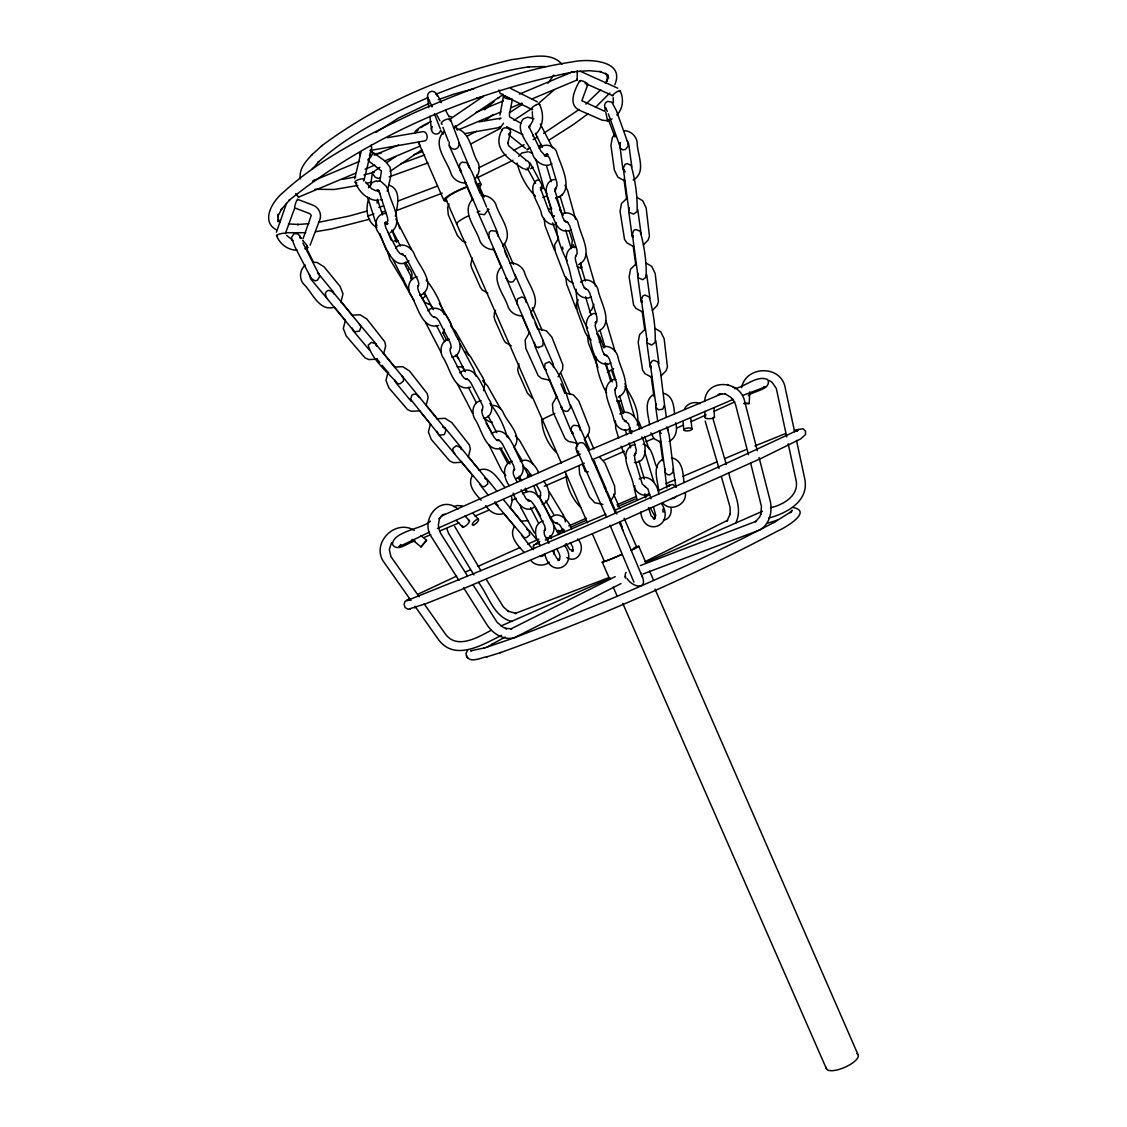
<?xml version="1.0" encoding="UTF-8"?>
<svg xmlns="http://www.w3.org/2000/svg" width="1127" height="1127" viewBox="0 0 1127 1127"><rect width="100%" height="100%" fill="white"/><g stroke="black" fill="none" stroke-linecap="round" stroke-linejoin="round"><path stroke-width="1.5" d="M595.436 286.019L586.209 254.308M619.582 143.185L622.752 168.177L625.217 171.952M664.705 470.001L666.902 487.991M667.86 430.275L667.902 428.514M685.315 492.71C687.216 504.586 670.903 512.306 662.915 503.304M378.63 200.521C367.656 200.803 358.527 191.52 355.146 181.771A4.691 1.507 -15.9 0 1 358.02 179.799L360.415 179.094A4.945 1.578 -15.9 0 1 364.091 179.179L364.373 179.926A4.691 1.507 -15.9 0 1 363.415 180.926M444.277 329.239L443.094 332.874M630.331 428.274L627.88 429.824C621.273 431.556 615.736 425.865 613.976 419.977C612.623 408.721 597.719 387.885 612.933 379.672L615.807 379.503M606.256 389.069L606.298 388.054M555.062 191.505L556.329 187.702M743.792 403.649L749.216 403.551L749.751 391.9M556.146 222.484C556.217 235.599 560.88 249.419 567.12 260.816M297.979 196.563L298.711 197.07L295.57 193.576M497.895 236.022L497.514 232.528L487.413 208.678M576.094 289.23C576.334 302.571 580.574 316.969 587.745 328.225M613.384 102.74L613.173 97.598M526.098 302.557L525.745 299.148L514.884 274.284M595.746 356.667C596.549 368.994 600.48 382.194 606.58 392.943M566.12 474.425C566.233 485.836 572.431 499.712 580.828 507.446M541.862 419.906C542.059 431.486 547.905 444.559 556.358 452.476M553.568 367.346L553.23 364.021L542.65 339.805M615.398 420.85L615.765 428.415L618.695 438.22M580.32 430.472L579.996 427.218L570.671 405.185M579.053 466.155L579.644 474.157L589.365 496.866L594.662 502.712L602.875 504.389M494.612 312.517L494.063 316.786L494.908 320.026L503.656 339.706L505.516 342.509L511.264 345.848M634.783 485.723L634.487 489.512L637.22 500.191M606.396 491.978L606.101 488.808L596.042 465.817M354.709 178.77L361.077 151.849M444.827 428.133L445.912 430.415L444.404 434.487L440.093 435.163L438.248 433.825L410.51 399.141L412.017 395.042L414.074 394.126L416.342 394.38L419.638 397.394M309.46 274.425L310.573 278.848L327.013 298.43M499.965 115.109L503.487 96.204M553.836 553.963L554.104 551.216M640.629 234.148L640.714 233.303M605.734 112.108L607.594 120.828L601.832 120.068L579.278 110.164C567.29 104.262 575.263 89.033 579.588 80.876M665.24 468.593L665 470.706L659.45 430.514L660.084 432.275M656.28 403.691L656.041 405.79L650.476 365.43L651.11 367.289M623.104 168.613L624.992 164.429L627.063 163.556L631.021 165.289C635.318 180.081 637.53 196.013 637.121 211.425L633.726 214.088L629.5 212.425M629.134 208.044L628.866 210.298L623.301 168.529L624.133 170.67M632.191 234.43L633.811 230.373L635.853 229.514L640.108 231.204C644.348 245.911 646.602 261.732 646.165 277.045L642.77 279.707L638.53 277.918M638.192 273.692L637.924 275.932L632.388 234.444L633.219 236.543M641.235 299.951L642.855 295.922L644.898 295.049L649.152 296.866C653.322 311.475 655.675 327.182 655.167 342.383L651.786 345.031L647.532 343.143M646.165 277.045L646.532 274.002M641.39 298.655L641.517 297.711M368.98 197.732C365.331 208.171 366.317 221.639 376.798 227.555M370.515 186.11L372.389 172.6L379.94 167.275M276.397 232.261L286.483 203.452M377.066 203.156L377.531 199.69M395.338 216.243C397.267 206.635 402.128 189.378 388.928 185.11M647.222 339.044L647.053 340.593L641.446 300.064L642.263 302.135M650.392 363.796L651.857 361.189L653.899 360.316L657.858 361.978L660.535 372.206L664.521 404.621L662.789 409.228L658.562 409.805L656.506 408.101M704.657 401.451C705.967 377.968 740.016 380.01 744.581 401.057L757.33 450.73M512.221 100.261L509.362 114.32L509.672 116.969L521.097 123.322M384.476 161.048L420.075 146.101L418.596 141.932M571.544 247.898L572.291 240.361L569.135 230.655M529.451 125.435L529.338 128.027L529.042 126.83L540.805 150.962L545.398 155.92L547.187 153.807L545.862 154.638L546.144 155.949M593.929 304.375L591.745 309.728L589.491 311.785M449.448 141.946L449.152 143.256A5.311 5.114 67.8 0 0 451.18 148.074L453.575 149.144A5.043 4.86 67.8 0 0 458.125 147.228L459.055 144.763A5.311 5.114 67.8 0 0 458.647 142.101M387.237 191.238L391.111 174.939L390.097 167.219L385.18 161.119L372.065 151.807M379.785 181.348L381.49 170.966L368.191 160.654M510.517 132.282L507.826 143.242L507.911 142.481L508.573 145.679L526.379 160.358M563.613 75.467L563.894 74.326M533.48 545.905L533.409 549.582M369.417 155.723L369.994 153.357M364.387 178.601L370.36 154.385M502.191 129.718C492.006 147.848 507.53 158.611 521.576 167.641L523.294 168.726M539.439 105.036L539.41 104.177M637.276 425.147C639.953 411.834 632.444 397.437 625.189 386.688M791.281 512.278L792.154 510.122L789.985 512.743L790.802 511.897L773.953 522.491L774.869 521.956C690.724 566.148 603.128 603.635 514.461 637.727M503.544 123.209L500.599 127.309L464.535 133.648M578.221 454.308C574.39 449.941 576.503 440.122 583.575 443.235C589.308 449.194 591.126 458.041 595.014 465.226L615.441 513.024M741.608 387.73C745.37 366.543 778.447 364.486 784.66 385.349L794.634 431.782M629.148 207.734L628.655 210.876L631.838 233.979L633.163 236.867M638.206 273.382L637.713 276.495L640.883 299.514L642.207 302.388M647.222 338.748L646.729 341.861L649.899 364.768L651.209 367.641M656.21 403.846L655.717 406.946L657.745 421.611M483.539 390.66L484.751 384.11L483.934 380.208M285.779 232.43L294.499 208.594M303.05 238.699L311.277 215.37L309.826 213.665L294.894 207.974A4.564 0.718 -71.2 0 1 295.809 202.818A4.564 0.718 -71.2 0 1 297.894 199.775M487.287 210.819L484.455 214.694L479.722 214.074M506.333 278.468L508.305 281.229L510.559 282.159L513.109 281.736L515.884 277.932L502.191 243.39L495.922 231.218L491.217 230.612L489.287 232.148L488.709 237.093M449.011 204.015L447.616 207.565L448.292 214.806L457.407 235.571L462.281 240.995L465.86 242.418M540.34 496.387L540.608 492.358L536.353 484.723M587.843 84.511L581.856 100.712L604.706 111.305M518.927 363.824L517.673 369.853L518.519 373.122L527.394 393.084L532.24 398.254M494.359 313.123L495.542 310.319M472.255 258.013L470.79 264.451L471.607 267.634L480.243 287.047L482.074 289.822L487.808 293.161M340.917 301.937L342.988 293.879L340.072 286.371L324.125 266.916L317.307 262.563L313.081 262.112M345.383 320.42L343.312 328.464L346.228 335.959L365.021 357.865L368.881 359.583L377.193 359.161M620.484 142.523L619.808 145.89L608.341 113.841M383.603 353.934L385.673 345.904L384.744 341.777L366.909 319.082L360.133 314.771L351.807 315.18M388.026 372.333L385.955 380.348L388.843 387.801L407.537 409.594L411.397 411.299L419.667 410.862M426.048 405.65L428.119 397.648L427.203 393.548L409.467 370.966L402.719 366.684L394.422 367.106M430.429 423.963L428.373 431.951L431.232 439.375L449.828 461.042L453.66 462.732L461.901 462.281M468.268 457.083L470.339 449.11L469.438 445.024L451.8 422.583L445.08 418.314L436.811 418.751M472.607 475.326C466.648 484.525 475.143 493.823 481.215 500.163M510.263 508.235L512.334 500.303L511.433 496.232M514.56 526.394C508.249 536.227 518.11 545.693 524.21 552.484M735.551 523.308C744.045 506.953 731.578 488.907 728.803 472.903M391.52 542.679L389.336 549.567L390.914 556.639L419.174 596.789M532.691 135.902L533.099 135.029M482.553 409.256L481.792 411.947L482.722 415.412L493.851 436.924L496.077 439.6L498.599 440.333L497.007 440.361L499.022 439.784L497.514 440.051L500.12 441.051L502.388 443.869L513.546 465.479L514.292 468.494L513.461 470.903L514.419 469.593M418.117 286.371L418.864 283.68L417.906 280.229L404.917 255.632M553.794 75.044L547.947 83.201M450.772 347.75L449.997 350.398L450.927 353.878L462.197 375.7L464.479 378.433L467.057 379.25M533.902 545.158L539.777 541.425M410.679 278.327L411.341 277.003L411.369 279.552M531.789 99.007L577.151 79.947L577.292 70.621M450.349 348.75L451.124 346.158L450.237 342.862L438.755 320.617L436.543 317.927L433.951 317.011M368.388 187.815L372.304 182.447L376.657 180.771M310.108 245.151L319.871 219.61C321.913 214.003 318.716 207.34 313.151 205.255L297.655 199.338M482.131 410.256L482.962 406.805L482.032 404.368L470.804 382.673L468.564 379.926L465.958 378.968L467.508 378.771M533.339 546.172L534.029 544.89M400.93 544.496L398.535 546.975L429.598 532.043M614.793 84.736C625.71 59.421 586.688 58.674 572.291 61.929C517.49 70.029 465.409 90.47 414.905 112.517C368.501 134.55 321.223 157.541 283.046 192.562C272.973 200.606 260.041 221.188 276.524 229.922M797.141 431.275L798.55 429.387L796.028 431.077L797.043 430.472C668.663 490.837 538.664 548.314 406.791 600.606L409.129 600.24M312.771 168.317L312.207 169.289L318.842 161.598L318.068 162.316C349.877 133.493 389.252 114.672 428.204 97.528M684.455 409.031C687.132 403.339 694.373 401.043 700.008 403.593M605.255 83.299L607.65 79.214L606.819 81.355L607.65 74.692L608.608 78.087L605.354 73.156M443.39 332.352L442.883 333.183L443.573 331.916L443.629 334.508L446.771 340.241M635.501 453.378L634.388 455.815L634.459 454.885L634.839 459.295L642.305 484.117L645.391 486.568M539.819 496.641L540.664 495.387L540.002 497.725L540.875 500.571L552.371 520.153L554.611 522.59L557.062 523.337M545.285 529.352L544.355 530.704L545.229 528.394L544.552 525.52L533.536 504.192L531.254 501.318L527.436 500.458M555.442 198.042C576.855 192.379 559.64 163.838 556.4 151.272C553.188 145.059 544.116 142.904 539.199 148.341M615.99 387.899L614.863 390.294L614.905 389.28L615.272 393.689L622.837 418.835L625.978 421.399L624.316 421.259M575.827 256.04L577.151 253.448L576.897 249.771L569.825 226.02L568.05 222.907L565.599 221.737L567.106 222.061M410.904 278.017C414.736 272.438 407.904 268.325 405.678 262.098M614.849 134.254L612.355 137.579L610.933 145.397L614.328 169.966L617.821 177.122L625.048 181.095M676.313 496.317L674.312 498.247L671.565 498.627M576.404 255.068L575.235 257.365L575.601 260.591L582.729 284.525L584.871 288.498L584.293 287.751L586.589 289.216M546.215 156.315L546.792 155.568M578.207 299.768L576.334 303.741L577.235 310.953L585.265 332.634L589.21 338.523M443.827 131.845C431.19 144.566 447.771 161.358 451.223 174.206C453.843 179.841 459.886 183.377 466.071 182.997M474.425 179.404C478.933 175.178 480.482 168.36 478.158 162.626C471.001 151.891 471.269 132.972 456.844 128.591M472.875 199.028C460.323 211.552 476.467 228.232 479.863 240.967C482.398 246.503 488.329 249.969 494.387 249.574M615.398 388.857L616.765 386.434L616.539 382.884L609.594 359.583L607.847 356.484L605.368 355.202L606.833 355.385M417.553 286.568L418.554 285.342L417.723 287.977L418.666 291.47L430.105 313.602L432.43 316.405L435.064 317.307M502.628 246.024C515.152 233.585 499.106 216.933 495.824 204.226C493.302 198.62 487.329 195.07 481.201 195.436M501.642 266.592C489.273 278.749 504.966 295.077 508.319 307.488C510.813 312.912 516.673 316.222 522.59 315.799M530.704 312.278C543.059 300.219 527.436 283.919 524.196 271.537C521.731 266.042 515.828 262.633 509.841 263.042M529.648 332.366L525.126 339.96L525.816 348.356L538.185 375.657L541.566 378.447L550.046 380.306M558.062 376.812L562.57 369.332L562.894 364.937L551.836 337.072L546.285 330.774L537.734 328.859M556.921 396.436L552.427 403.875L553.075 412.073L565.148 438.685L568.459 441.375L576.799 443.136M312.249 154.441C306.107 160.95 298.641 169.008 300.303 178.813M584.702 439.699L589.182 432.359L589.52 428.063L578.743 400.902L573.319 394.788L564.909 392.971M605.805 364.697L606.791 363.528L606.439 366.036L606.284 365.176L612.243 381.898M610.609 501.078L615.103 493.781L614.567 485.85L604.974 463.098L599.649 457.168M616.821 115.024C623.146 108.699 624.006 98.373 620.005 90.554M305.304 265.084C299.81 269.607 298.923 278.27 303.374 283.821C312.292 291.935 319.026 312.123 334.494 307.164M544.707 554.428L542.524 556.203L539.72 556.372M513.799 447.518C523.745 435.783 506.587 422.047 502.839 411.679C500.416 407.382 495.669 404.649 490.724 405.551M529.662 126.562L529.183 127.112L532.747 120.885L532.31 111.756M535.536 134.268C543.707 126.886 544.186 113.968 539.565 104.529M600.747 89.737L585.913 104.107M518.688 156.287L521.731 153.047L527.647 151.821M609.792 93.02L595.521 107.361M380.447 177.686L378.447 178.446L375.263 177.277L372.22 173.234M540.537 189.843L542.256 188.04L541.383 188.956L541.819 184.715L530.056 162.964M545.623 528.845C541.411 533.86 547.187 538.34 548.863 543.383M467.578 650.448L465.944 653.421L466.902 656.661M668.663 486.216L669.466 485.385L658.351 490.766M550.356 518.223C558.133 509.249 569.276 520.787 571.643 528.915M558.231 238.98L554.498 244.813L555.414 252.011L564.838 276.509L569.346 281.186L573.065 283.145M493.964 101.613L484.582 109.812M411.975 539.382L420.963 546.933L426.584 540.312L420.836 535.452M514.757 469.057C510.7 472.847 515.659 478.468 517.223 482.145M426.555 540.256L420.963 546.933M553.723 90.245L538.72 103.318M377.291 190.702L378.686 190.378L377.038 189.9L379.066 191.773L378.616 190.773L379.869 193.562L379.588 192.914L387.308 216.736L387.927 220.836L385.969 224.555L387.477 223.808L385.49 223.935L387.125 224.372L385.096 222.484M636.008 453.308L634.91 454.322L636.417 450.42L634.121 441.897M395.478 248.137L397.789 246.01C404.17 243.009 411.228 247.546 414.003 253.42C417.525 264.549 436.755 282.877 422.681 294.203L419.709 295.006M321.519 146.087L322.223 145.439C378.278 103.783 444.151 75.495 511.982 59.562C527.675 58.111 549.948 50.363 561.993 64.239M534.339 506.995C524.928 514.504 515.433 501.318 513.165 493.048M311.475 155.146L322.223 145.439M499.5 119.138L500.98 118.152L479.088 121.871M606.044 364.387L606.96 363.584M422.724 298.162L426.33 295.837M613.637 368.74L607.326 372.347M427.908 310.883L430.26 308.868C447.391 303.811 451.223 329.845 458.182 339.185L458.252 339.326M563.021 528.802L560.88 530.62L556.696 531.662M594.986 322.857L596.296 321.801L595.084 325.731L602.593 351.159L604.706 355.061L604.114 354.244L606.368 355.625M493.217 114.503L485.343 120.335M530.986 474.213L527.281 476.312M459.886 372.727C476.777 360.612 484.173 393.14 489.963 400.86C493.823 406.974 491.738 417.765 483.441 418.286M596.845 321.871L595.704 322.773L597.042 320.251L596.817 316.645L589.801 293.119L588.04 290.019L585.575 288.78M408.932 260.886C391.435 273.227 383.983 239.783 377.686 231.5C373.234 224.569 376.798 212.947 386.096 213.454M579.25 109.404L543.665 133.352M588.294 113.588L573.277 124.646L548.638 140.34M375.812 132.451L398.69 117.926L428.908 103.459M491.414 433.712C508.333 422.245 515.49 453.702 521.294 461.69L529.042 476.608M497.148 440.587L497.979 439.981M652.364 310.446L657.097 305.572L658.45 301.656L655.181 273.481L651.716 266.381L645.813 262.915M645.461 328.929L639.587 334.606L638.178 342.326L642.629 370.234L644.982 373.643L652.167 377.531M661.338 375.643L666.071 370.783L667.423 366.867L664.155 338.818L660.704 331.747L654.815 328.309M654.449 394.07C642.728 400.015 648.49 414.947 649.575 424.78M669.156 441.361C676.073 438.051 677.665 429.655 675.707 422.85M663.394 458.943C651.152 465.282 657.957 480.975 658.774 491.231M633.163 180.038C647.137 172.248 636.966 153.835 637.107 142.002C636.093 135.649 630.148 130.338 623.611 130.746M627.359 197.845L621.47 203.536L620.047 211.312L624.541 239.459L626.908 242.911L634.121 246.841M643.348 244.982L648.095 240.093L649.448 236.163L646.151 207.875L642.686 200.747L636.769 197.253M636.431 263.521L630.557 269.198L629.134 276.96L633.599 304.98L635.966 308.418L643.165 312.32M522.491 104.219L509.39 112.785M449.138 119.73L483.441 96.288M387.04 162.415L395.563 156.597M531.831 108.53L513.954 120.279M454.28 127.633L503.276 94.471L500.219 93.555L498.937 89.977M390.111 171.304L421.864 149.821M554.653 189.406L557.048 185.983L556.794 182.25L549.638 158.273L546.694 154.343L548.088 154.695L545.862 154.638M522.505 493.851C539.41 482.905 546.412 513.56 552.188 521.66C555.738 527.253 554.075 536.706 546.905 538.128M558.64 197.493L559.95 196.619M561.443 195.619L562.627 194.83M648.687 493.851C642.362 497.979 635.093 491.555 633.487 485.272C632.05 473.96 617.427 453.589 632.43 445.123L635.262 444.841M530.662 168.698L532.93 167.261M578.658 264.676C594.746 256.153 579.94 234.585 578.095 222.695C576.475 216.412 569.868 211.355 563.345 213.313M580.504 282.074C586.97 276.721 596.408 282.581 598.071 289.893C599.874 301.543 614.609 323.069 598.493 331.211M533.17 139.621L537.664 136.93M529.972 147.778L526.915 149.778L527.802 149.482M538.762 146.2L541.58 144.524M487.089 647.137L492.837 643.728M549.286 562.218C543.876 566.585 535.381 565.909 530.873 560.584M610.834 362.781L608.326 364.232C590.914 365.669 592.168 339.889 586.998 329.704C585.223 323.745 586.702 315.828 593.239 313.588L596.169 313.531M717.617 395.281L720.322 393.746L719.209 394.07L725.549 393.943L724.647 393.548L731.085 397.507L733.649 400.719L735.522 404.494L748.469 454.688M500.473 128.267L471.016 143.862M409.228 598.676L405.03 601.452L404.1 604.269L405.086 607.594L408.157 609.256L425.752 603.748L461.422 589.534L615.215 523.956L762.416 457.773L800.649 438.896L805.523 434.571L805.495 431.106L803.016 428.711L794.352 430.26M513.489 150.483L524.097 144.665M492.006 644.221L505.206 637.037M618.131 397.127C634.276 389.35 619.611 367.867 617.835 356.442C616.131 350.173 609.763 345.059 603.114 346.736M591.14 296.655L588.59 298.007C571.023 299.092 572.262 273.354 567.05 262.915C565.219 256.97 566.74 248.954 573.361 246.883L575.122 246.883M619.85 413.989C629.627 407.72 638.798 419.653 639.361 428.838M467.17 136.099L476.566 131.281M536.452 104.67L534.311 105.882A4.917 1.479 -32.2 0 0 531.437 108.699L531.465 109.544A4.663 1.409 -32.2 0 0 532.564 109.671M445.968 340.41L448.476 339.128M621.033 583.575L514.321 637.783C503.332 640.615 492.372 633.374 486.695 624.316L463.549 587.716M505.953 154.413L478.581 167.895M512.94 160.344L477.468 177.686M615.215 576.63L510.63 629.063L511.841 628.739L505.614 628.401L506.643 628.781L503.29 627.387L497.148 622.372L472.988 584.688M644.841 561.767L727.746 520.209L726.901 521.083L730.352 513.701L730.197 514.518L730.113 507.389L721.435 476.777M390.336 232.599C405.199 222.892 390.266 202.437 388.167 190.449L386.322 186.349L381.292 181.729M417.751 594.323L456.59 576.122M548.624 209.481L549.877 208.861M639.248 479.031C649.124 473.115 658.098 484.878 658.746 494.077M748.356 395.591C753.033 390.801 771.826 389.886 767.797 379.658C757.231 374.516 745.017 387.068 734.424 388.646M571.262 229.908C552.174 237.572 551.695 204.339 546.905 195.492C544.693 189.181 547.215 179.545 555.033 179.475M430.401 521.167C422.47 528.986 392.337 531.451 392.534 544.651C397.986 552.681 408.467 541.763 415.215 541.073M441.277 516.11L580.278 454.111M437.389 528.478L584.265 463.239M734.79 401.888L713.616 411.524M465.634 571.981L470.17 569.924M649.687 494.753L615.201 510.137M706.164 414.891L690.992 421.709M478.059 566.36L519.617 547.708M559.048 532.479L564.542 530M677.116 427.922L683.286 425.161M570.318 527.422L585.984 520.449M527.633 544.144L538.847 539.157M646.095 441.685L653.787 438.29M603.734 460.351L624.414 451.265M568.755 525.943L586.406 518.209M491.287 630.261C478.102 637.149 456.632 650.293 445.024 633.529L424.146 603.861M500.937 626.02L610.397 577.996M645.729 562.5L762.458 511.278M770.459 507.77C783.448 504.896 799.747 495.345 795.93 479.693L788.196 443.77M501.571 635.318C482.581 644.714 454.463 662.197 438.023 638.953L415.004 606.284M768.6 518.124C787.153 513.165 809.693 500.909 804.622 478.214L796.493 440.389M616.99 504.84L636.177 496.514M605.847 514.236L545.313 540.087M588.294 450.617L721.872 393.732M592.281 459.731L733.466 399.296M566.656 476.552L544.285 486.272M511.771 500.318L516.321 498.359M665.944 483.652L675.2 479.665M617.638 506.615L635.346 499.007M612.06 118.913L607.594 120.828L607.199 120.124M488.977 510.108L475.016 516.067M682.99 476.327L717.181 461.774M440.319 530.732L458.9 522.914M476.157 112.263L503.417 100.824M519.448 94.09L572.361 71.889M312.531 181.095L359.626 161.33M374.234 155.202L398.592 144.989M458.9 129.619L501.008 111.925M510.728 107.854L522.069 103.092M298.711 197.07L355.357 173.29M365.063 169.205L374.77 165.134M551.934 163.739C544.919 168.247 536.41 162.246 533.17 155.794C530.69 144.735 513.405 130.577 523.379 118.828L527.605 117.194L533.959 118.758M520.28 461.45C528.436 456.844 535.874 465.634 538.593 472.593M724.915 458.492L745.849 449.701M542.834 197.464L545.637 196.295M304.811 248.785C312.644 249.335 300.839 238.91 303.022 240.671M424.569 537.269L430.866 534.663M754.935 445.94L785.364 433.627M542.749 188.561L540.411 187.8L541.918 187.406L540.411 188.265L541.326 186.941L541.214 190.266L548.976 211.214L552.709 216.102L551.934 215.553L554.273 216.299L552.765 216.666L553.681 216.243M742.848 395.408L766.036 386.603L763.726 386.955M437.501 186.025L398 201.029M442.263 193.168L395.971 210.763M599.212 341.974L601.663 341.002M424.696 154.892L400.944 163.767M427.88 162.936L389.097 176.883M543.158 520.942C532.31 524.069 534.663 538.424 540.284 545.412M542.2 504.347C552.624 501.149 549.328 487.456 543.651 481.215M438.262 99.697L454.209 94.02L474.101 88.667M435.839 94.245C466.029 82.285 496.993 71.339 529.281 66.817L528.295 66.902L545.144 66.521M608.453 577.771L515.067 613.482L516.236 613.482L508.066 611.172L508.686 611.651L503.318 606.819L486.413 579.658M640.375 565.571L756.4 521.195L755.428 521.829L759.711 516.899L761.035 513.574L760.767 514.405L761.443 506.446L750.652 463.155M372.826 172.135L374.389 171.839M407.749 269.762L409.157 269.226M643.151 573.953L760.387 529.732C770.065 523.562 772.728 510.601 769.995 500.064L759.077 457.534M667.367 485.751L672.734 484.441L676.313 487.075M512.884 638.291L483.821 648.18L484.892 647.842L470.621 650.786L471.804 650.744M413.736 154.695L422.54 151.596M512.334 461.197C501.304 464.085 503.586 478.623 509.305 485.61M500.008 652.758L500.994 652.448C596.07 618.117 689.189 577.799 778.56 530.535C783.674 528.591 813.455 511.475 793.169 507.53M453.744 506.699L457.238 505.53L462.225 505.953M502.149 448.039C485.469 453.829 481.44 427.936 474.777 418.934C471.016 412.552 472.875 402.085 481.06 400.62M378.742 207.424L383.603 205.861M767.896 523.097L777.278 520.139M445.052 514.166L442.235 515.039L443.32 514.391L439.192 518.857L439.615 517.871L438.347 525.224L439.037 529.296L440.558 533.254L467.367 575.77M537.255 543.228L535.691 543.721L539.1 543.651M466.296 655.689C470.114 664.127 481.342 657.252 487.582 656.632M486.512 656.971L500.994 652.448M552.765 216.666L553.625 216.398M470.706 387.167C453.688 392.633 449.729 366.571 442.869 357.344C439.065 351.004 441.037 340.312 449.349 339.185M409.34 609.228L410.496 608.89M414.398 607.791L415.539 607.453M613.299 95.654L612.764 95.809A4.452 0.718 -34.2 0 1 613.088 94.71L614.609 93.428A4.677 0.761 -34.2 0 1 618.441 91.005L619.709 90.526A4.452 0.718 -34.2 0 1 619.371 91.625M369.755 219.159L331.648 228.978L315.616 231.725M367.36 210.96L349.285 216.018L318.547 222.357M539.044 179.658L536.508 180.376C526.126 189.956 540.467 204.565 541.636 214.82C543.834 220.159 549.398 225.837 555.639 224.428M629.232 431.458L632.092 430.655M366.247 183.462L371.206 182.123M363.965 174.967L373.741 172.375M373.854 213.919L367.613 216.032L368.867 215.891M438.812 325.435C421.47 330.563 417.553 304.332 410.51 294.865C406.65 288.554 408.763 277.651 417.187 276.876M451.8 357.076L454.801 356.386C460.83 352.962 461.281 344.777 458.182 339.185M524.928 468.578L526.027 468.339M503.91 513.433C496.725 516.293 489.386 511.728 485.681 505.6M520.913 521.209L527.732 520.604M478.975 470.114C491.428 465.521 498.557 480.003 505.107 487.568M357.893 185.42L334.494 189.477L314.926 189.266M355.738 176.854L342.523 179.376M516.067 478.468C521.731 477.496 524.266 470.579 522.759 465.479M378.714 190.618L375.798 190.702L371.685 188.801L365.571 181.996M476.383 98.077L482.821 96.95M387.082 137.748L422.738 131.69M463.084 366.937L457.125 366.81M538.354 347.525L542.805 345.75L543.299 341.101L526.971 302.29L524.182 297.88L521.928 296.964L517.504 298.852L516.997 303.543M621.118 401.057L616.807 401.198M381.025 153.385L372.84 153.821M557.541 523.041L556.076 523.182L559.584 524.689L564.162 532.099M305.699 232.711L286.075 232.725M663.549 519.998C669.227 519.772 672.058 513.123 670.917 508.094M308.897 223.653L297.373 224.541L298.387 224.498L288.385 223.893M394.098 240.924L398.423 240.84M382.405 211.763L385.392 211.58M403.128 254.096L401.494 254.181L405.255 256.153M500.599 127.309L499.176 127.055M634.332 462.549C647.588 462.873 646.715 445.066 641.756 436.938M662.761 511.869L663.845 511.841M528.098 500.529L529.704 500.557L526.112 498.895L521.125 489.724M567.769 222.216L564.275 220.61L564.838 221.301L562.669 217.229L555.019 190.702M297.246 250.166C288.16 250.391 279.679 244.024 276.58 235.585M744.214 403.114L749.216 403.551M546.989 156.047L544.426 155.47L545.398 155.92M596.746 333.803L597.873 333.874M626.415 421.104L624.978 420.991L628.429 423.597L631.655 433.656M597.254 333.789L599.775 336.734L603.945 347.975M492.429 422.202L489.329 421.667L484.258 418.455M402.607 254.477L399.916 253.49L397.549 250.617L385.955 228.161L385.011 224.639L385.857 222.061L384.885 223.357L386.843 222.498L385.307 222.723L388.026 223.752M643.151 444.263C653.096 446.94 652.899 460.154 657.055 467.62M428.373 304.093L424.682 302.121L419.793 294.288M314.137 180.081L315.222 180.334M380.264 199.578L381.264 199.845A4.804 3.409 60.9 0 0 382.222 199.817M511.883 621.442C493.668 617.173 488.54 595.352 478.552 582.434M577.278 266.648L581.335 268.465M661.126 442.46L653.97 438.614L650.885 432.796M671.424 457.83C682.821 459.872 683.061 473.41 683.906 482.412M663.789 393.422C672.974 395.633 673.988 406.481 674.524 414.229M644.39 486.146L647.842 488.808L651.054 498.782M428.485 303.881L430.739 305.178L433.571 309.601M534.649 344.735L536.297 346.693M528.929 151.891L531.972 153.075M536.142 346.637L538.551 347.595M525.097 468.466L527.408 469.86L531.113 475.777M497.909 505.459L495.26 503.699M526.915 529.169L529.535 530.916L538.974 542.411M566.881 557.569C578.686 564.712 586.322 546.806 577.545 538.96M580.011 71.128L617.751 88.188M585.082 83.299L611.468 95.077M485.004 478.13L487.653 479.891L497.134 491.442M442.883 426.809L445.531 428.57L460.365 446.644L461.577 449.588M727.605 384.49L728.507 384.899M732.775 386.786L733.494 387.11M414.243 530.423C395.887 518.744 371.882 541.904 382.926 560.725L411.003 600.592M510.587 88.427L537.41 101.867M504.516 95.753L510.348 98.584M507.263 97.415L531.014 108.995M506.713 126.745L522.9 134.775M553.287 215.82L554.357 216.37M292.682 240.29L286.61 235.36M606.213 73.988L607.242 74.551L599.761 71.466L600.888 71.719L589.139 70.691L573.263 71.818L574.277 71.734C472.664 92.104 369.867 135.085 288.963 200.479L289.766 199.761L281.257 209.552L281.82 208.565L277.735 216.666L278.003 214.327L278.228 221.794L277.862 219.455M769.192 380.517L772.22 382.49L776.292 388.421L786.731 436.924M457.956 509.052C440.122 493.57 419.174 520.463 431.852 537.565L458.928 580.405M485.244 478.327L487.089 479.651L487.822 483.962L484.469 486.695L482.229 486.455L455.759 455.336L452.8 450.617L452.998 448.377L456.35 445.63L460.858 447.644M497.641 505.22L494.852 501.825M527.14 529.366L528.972 530.69L529.704 534.973L526.365 537.706L524.125 537.466L496.007 504.22M375.7 343.946L371.558 342.354L368.191 345.101C372.051 359.612 387.392 372.107 397.732 383.589L400 383.842L403.367 381.095L403.579 378.827L401.916 375.812L444.968 428.345L443.122 427.006M353.286 330.38L355.146 331.747L359.485 331.07L361.006 326.971L360.034 324.815L332.93 291.907L328.816 290.287L326.675 291.217L325.365 293.062L326.154 297.429L353.286 330.38L352.723 329.577M661.31 433.472L659.38 431.444M627.006 578.545C633.233 588.069 648.391 589.872 641.939 575.784M465.775 351.779L470.579 356.71L482.624 377.277M508.545 134.606L525.76 148.496M524.604 168.839L526.084 169.684A4.353 3.043 -87.2 0 0 528.957 167.881L529.577 165.725A4.578 3.198 -87.2 0 0 528.38 161.598L526.901 160.752A4.353 3.043 -87.2 0 0 526.098 160.781M588.759 338.142L591.182 340.115M573.206 433.571L571.093 431.106L561.274 407.298M535.424 196.168C526.591 187.448 519.956 175.094 517.082 163.006M546.356 370.487L544.2 367.937L534.578 345.341M578.813 451.983L577.32 450.715L606.594 517.223M515.546 435.994L519.533 440.361L532.832 463.831M458.506 358.456L455.632 355.329M482.581 380.616L487.498 385.786L500.839 409.326M451.011 326.393L455.449 331.169L468.818 354.78M454.547 453.688L438.361 434.43L437.149 431.486M359.259 323.914L375.615 343.383L376.841 346.355M369.755 350.469L353.399 331L352.159 328.027M489.836 403.367C497.711 412.834 503.91 424.964 507.108 436.867M426.26 279.989C434.318 289.794 440.727 302.205 444.024 314.447M505.784 475.509L501.769 470.621L488.893 444.785M497.852 97.626L498.697 98.458M572.882 433.162L571.586 431.486L577.742 445.109M278.299 219.54L280.454 221.751M528.676 530.38L503.473 499.712M456.365 520.547L462.718 527.211M559.513 209.664L563.359 215.074M464.986 515.997L469.198 520.449M355.132 182.18L355.428 182.518A4.945 1.578 -15.9 0 0 356.879 182.813M655.308 516.955L650.152 507.812M487.089 479.651L460.45 447.208L461.394 449.279M429.584 100.866C427.077 98.753 426.724 94.429 429.317 92.245C435.839 88.103 439.136 98.641 441.319 102.613M473.072 513.503L478.383 519.336M402.621 376.756L375.728 344.045L376.686 346.102M549.413 492.09L563.373 515.124M604.326 487.315L607.481 492.302L616.835 513.982M317.504 272.734L319.026 274.481L302.895 242.995M390.266 255.674L386.082 249.546L379.841 233.571M606.312 109.051L605.593 107.783L607.326 111.305M666.818 426.964L669.114 434.754L673.467 469.522L673.058 472.241L669.692 474.89L667.494 474.608L665.437 472.791M545.82 537.213L548.004 539.875M317.8 272.959L332.888 291.329M340.875 301.36L352.976 316.109M383.349 353.103L395.38 367.768M425.597 404.579L437.558 419.159M468.691 457.083L479.51 470.269M510.475 507.995L521.237 521.097M334.141 306.854L345.144 320.251M376.629 358.583L379.912 362.584M382.109 365.247L388.674 373.248M419.991 411.369L430.88 424.611M460.929 461.211L472.847 475.721M504.896 514.743L514.588 526.534M410.918 401.015L396 382.856L394.774 379.898M487.878 494.711L479.595 484.187M532.902 549.511L521.519 535.226M472.636 413.384L457.449 384.068M620.118 148.031L622.808 149.863L625.429 149.468L628.133 146.073L627.866 142.819L616.441 110.77L611.848 102.148L607.622 101.345L605.438 102.98L604.537 105.065L605.213 110.122M307.882 247.517L306.882 246.179M622.822 530.239L621.597 526.478M546.172 370.205L544.707 368.346L561.979 408.65L561.598 406.269M418.934 396.718L418.187 395.718M547.088 193.802L543.975 188.209L535.804 159.287M461.225 170.628L459.661 168.585L477.862 210.834M626.048 458.069L621.062 446.151M395.197 381.292L395.816 382.095M440.967 352.216L425.569 322.491M404.058 282.623L389.914 259.309L387.829 252.547M408.833 290.188L393.224 260.027M292.104 239.924L292.682 240.741M627.345 140.875L628.683 143.777L631.867 166.979M564.937 185.265L567.628 190.519L575.615 219.328M644.531 451.194L653.857 481.891M553.484 524.971L558.809 534.409M460.196 343.904L474.058 369.881L475.777 376.08M534.494 533.015L521.223 508.08M395.788 218.892L411.454 249.292M460.76 171.431L449.194 145.608M540.284 123.956L552.61 147.891M517.603 304.727L506.234 278.017M489.273 238.206L478.087 212.707M467.212 657.083L467.818 658.083M480.919 570.671L454.604 526.337M473.96 574.925L448.602 533.409L446.757 528.662M301.487 238.487L298.486 234.36L296.049 233.543L293.795 233.965L291.4 237.628L294.95 246.827L311.137 278.284L314.827 280.806L317.279 280.327L319.659 276.693L319.166 274.439M439.291 303.402L450.279 322.111L452.251 327.915M423.865 293.203L425.612 296.204M513.757 446.362L522.534 461.309M545.736 500.839L553.625 514.292M570.276 542.51L572.77 547.159L572.474 551.117L573.389 550.032L571.755 551.061L573.206 550.892L569.698 549.356L566.008 543.468M462.112 366.472L464.718 370.91M558.189 530.155L559.922 533.113M402.677 277.834L404.607 284.356L414.201 300.698M486.146 423.231L492.02 433.247M510.066 464L501.628 449.617M518.181 477.792L519.857 480.651M524.886 489.231L526.577 492.09M534.677 505.91L540.594 515.983M514.94 274.749L515.405 275.566M488.766 236.952L506.868 279.228M517.11 303.515L534.79 344.792L534.409 342.383M527.168 168.008L535.621 183.307M445.517 110.249L449.194 116.926M436.332 93.527L437.389 96.175M427.95 98.584L432.204 106.431M436.867 115.039L439.981 120.786M595.958 465.958L596.521 467.001M441.474 131.211L443.108 134.226M561.274 407.509L563.246 410.341L565.684 411.411L568.036 411.059L570.741 407.354C565.331 392.013 561.161 372.685 549.272 361.809L545.045 363.641L544.552 368.247M404.213 263.169L412.693 279.566M436.445 325.534L444.799 341.692M468.325 387.223L476.355 402.748M499.655 447.856L507.573 463.169M530.563 507.643L538.368 522.745M552.723 550.849L556.865 558.386L559.189 559.908L557.696 559.837L559.71 559.471L558.499 560.499C561.964 556.513 558.541 552.737 556.794 548.99M544.834 554.216C550.99 580.729 579.574 564.472 564.373 545.2M554.583 250.349L545.017 225.71L544.102 218.384M576.263 308.897L566.656 284.159L565.754 276.848M533.86 485.991L537.988 496.796M392.689 231.105L400.367 245.982M424.386 292.513L432.712 308.643M456.505 354.723L465.31 371.769M488.076 415.863L496.753 432.683M519.195 476.157L521.533 480.68M525.421 488.216L526.971 491.231M549.891 535.621L551.427 538.593M598.014 367.641L588.379 342.805L587.491 335.522M535.353 133.324L542.355 147.327M638.685 421.216L641.827 428.725M306.037 247.222L313.757 262.816M573.249 244.827L574.657 247.701M410.51 399.141L411.538 401.395M332.93 291.907L333.916 294.006M619.667 522.365L620.723 524.675M456.026 128.055L455.083 125.9M564.557 517.758L565.43 521.787M440.192 128.591L434.444 113.869M563.275 514.898L564.796 518.293M482.539 377.094L484.004 380.377M507.615 435.726L508.516 437.741M445.461 198.296L561.415 463.197M564.937 471.255L587.505 522.815M592.436 534.085L604.424 561.471M622.752 603.368L826.542 1068.988M418.765 142.974L443.883 200.367M602.297 562.204L609.777 579.32M613.187 587.097L617.272 596.422M476.862 174.967L481.032 184.518M638.713 546.201L646.18 563.317M649.561 571.079L653.632 580.419M479.158 185.828L484.047 197.056M504.332 243.559L513.419 264.408M532.31 307.713L542.101 330.169M560.978 373.474L570.065 394.309M587.604 434.529L593.929 449.025M613.595 494.119L619.92 508.615M624.133 518.279L636.769 547.271M655.026 589.139L858.013 1054.604M458.604 141.565L469.593 167.627M450.561 119.701L458.534 140.678M610.017 525.196L633.966 582.208M619.54 522.59L642.531 577.334M371.107 145.144L371.783 148.581L369.938 150.511L424.837 140.861A4.705 3.325 78 0 0 425.64 140.509M464.944 181.884L472.847 200.437M493.203 248.236L501.416 267.508M521.942 315.715L529.267 332.916M549.272 379.884L557.048 398.169M576.024 442.728L577.376 445.912M589.506 449.504L581.335 430.599L578.25 425.809L573.728 425.273L571.882 426.753L571.037 428.95L572.122 433.388M475.002 181.208L480.257 193.59M504.558 250.941L507.277 257.365M531.113 313.602L533.099 318.293M535.086 322.984L537.748 329.253M560.894 383.856L564.768 393.013M584.307 439.121L588.35 448.673M610.144 500.092L612.116 504.741M300.712 238.403L299.838 236.092L300.345 238.375M582.236 464.056L585.11 470.917M620.146 521.815L622.456 527.929M594.281 460.746L597.113 469.579M442.953 127.295L448.307 141.072M625.527 386.547L634.571 417.004M605.96 320.744L615.103 351.497M455.914 126.083L457.323 130.183M397.479 222.315L399.972 228.725M391.844 230.049L396.605 242.277M388.139 232.43L391.125 240.121M520.181 505.347L519.913 504.657L521.364 508.432M460.76 171.896L459.252 166.345L460.168 163.654L462.112 162.091L466.902 162.753L471.903 171.938L486.625 207.058M608.298 119.363L615.018 137.029M640.869 572.953L641.376 574.291M556.048 197.549L560.936 210.721M580.349 263.042L582.053 267.634M625.091 383.617L626.992 389.688M644.7 436.473L648.913 448.785M546.891 196.126L551.638 208.918M611.412 370.121L615.004 379.827M629.444 428.302L631.261 433.205M552.61 222.963L558.485 238.825M618.484 400.691L623.231 413.524M644.94 493.725L646.095 496.852M377.432 199.268L382.532 215.018M376.052 223.808L367.67 197.155M311.024 277.411L311.291 278.242M673.171 468.818L675.918 486.737M640.742 511.982C643.686 538.241 675.749 525.745 661.591 503.699M653.491 506.953L655.759 515.391L654.238 519.181L655.308 518.11L653.195 518.575L654.59 518.589L651.152 515.912L648.448 507.629M560.26 196.802L565.021 212.778M580.194 263.704L585.378 281.102M600.001 330.197L605.002 346.975M619.554 395.831L624.499 412.454M638.924 460.858L644.32 478.975M546.51 165.782L551.244 181.672M565.669 230.035L571.206 248.588M585.547 296.725L591.027 315.095M605.241 362.767L610.679 380.968M625.246 429.838L626.711 434.754M629.162 442.953L630.627 447.87M644.574 494.626L645.532 497.88M525.562 299.838L525.83 300.726M359.907 155.611L359.555 153.286M712.771 418.075L726.337 464.507M705.178 421.061L718.998 468.409M577.151 79.947L577.024 79.186M376.319 223.428L376.939 225.752M562.486 247.01L562.993 249.039M468.452 165.049L468.832 167.543M637.755 209.678L640.939 232.782M646.785 275.284L649.955 298.289M655.787 340.636L658.943 363.542M664.761 405.706L666.325 417.117M623.935 179.193L626.739 199.521M633.205 246.32L635.769 264.873M642.193 311.475L644.757 329.957M651.152 376.376L653.928 396.45M660.084 440.995L662.845 460.985M427.57 97.19L428.823 107.572M429.852 116.222L431.528 130.07M690.752 417.779L691.964 429.246A4.114 1.437 -6.2 0 1 685.399 430.824A4.114 1.437 -6.2 0 1 686.343 428.26A4.114 1.437 -6.2 0 1 691.964 429.246M683.032 421.878L683.835 429.641M576.263 447.025L576.475 449.504M704.769 411.369L705.051 417.511M714.053 408.101L714.448 417.328M632.12 235.275L632.162 236.924M641.15 300.712L641.178 302.247M662.887 509.165L662.915 510.587M650.138 365.866L650.166 367.317M377.418 181.644A4.381 2.761 -67.5 0 1 380.419 181.053M509.517 133.549A4.353 3.029 17.3 0 1 508.671 133.944M502.093 130.507A4.353 3.029 17.3 0 1 507.235 128.098A4.353 3.029 17.3 0 1 510.137 132.986M580.011 81.679A4.522 1.127 24.5 0 1 581.546 80.721A4.522 1.127 24.5 0 1 587.04 83.37A4.522 1.127 24.5 0 1 586.449 84.779M512.165 98.979A4.719 1.423 13.5 0 1 505.037 97.922A4.719 1.423 13.5 0 1 505.403 95.682M536.508 104.642A4.917 1.479 -32.2 0 1 539.622 104.121M440.615 130.07A4.649 4.536 48.2 0 1 434.402 133.719A4.649 4.536 48.2 0 1 432.345 126.675M442.178 124.266A5.184 1.958 -24.5 0 1 441.742 122.35L443.277 120.941A4.931 1.86 -24.5 0 1 447.884 118.997L449.729 118.997A5.184 1.958 -24.5 0 1 450.152 120.927M431.937 106.882A4.931 2.817 -19.8 0 1 432.064 106.093M637.741 546.412A19.92 0.789 -23.6 0 1 630.768 550.455M621.738 554.54A19.92 0.789 -23.6 0 1 605.298 561.331A19.92 0.789 -23.6 0 1 604.213 560.922M633.909 547.933A17.694 0.704 -23.6 0 1 630.754 550.342M621.597 554.498A17.694 0.704 -23.6 0 1 604.65 560.978M414.581 133.409A20.272 4.452 -23.6 0 1 431.12 121.505M449.011 116.377A20.272 4.452 -23.6 0 1 451.857 117.602M416.99 131.281A18.004 3.959 -23.6 0 1 418.427 129.619M420.892 127.675A18.004 3.959 -23.6 0 1 423.034 126.28M424.203 125.576A18.004 3.959 -23.6 0 1 428.161 123.463M478.369 183.687A20.216 3.62 -23.6 0 1 478.721 187.462M446.743 201.113A20.216 3.62 -23.6 0 1 447.349 196.45A20.216 3.62 -23.6 0 1 466.803 186.744M476.58 184.673A17.947 3.212 -23.6 0 1 478.482 186.518M446.701 200.071A17.947 3.212 -23.6 0 1 450.42 195.084A17.947 3.212 -23.6 0 1 466.31 187.392M423.611 131.634A4.705 3.325 78 0 1 427.119 137.888M426.823 138.959A4.705 3.325 78 0 1 426.316 139.861M370.29 152.173A4.733 1.789 -56.8 0 1 372.375 153.286A4.733 1.789 -56.8 0 1 369.304 158.653M368.543 159.287A4.733 1.789 -56.8 0 1 367.839 159.682M277.439 235.825A4.508 0.845 -12.8 0 1 276.932 235.064L278.397 234.388A4.747 0.888 -12.8 0 1 282.947 233.289L284.779 233.176A4.508 0.845 -12.8 0 1 285.61 233.641M714.264 416.835A4.733 1.268 -2.8 0 1 709.306 418.709A4.733 1.268 -2.8 0 1 705.587 417.004M588.294 471.819A4.888 2.113 -22.6 0 1 585.307 469.973M625.851 577.278A4.423 4.409 -56.4 0 1 626.077 572.375M468.367 520.547A4.747 1.381 -43.3 0 1 468.917 522.505A4.747 1.381 -43.3 0 1 464.324 526.774A4.747 1.381 -43.3 0 1 462.591 525.915M624.781 576.475A4.409 3.198 63.2 0 1 625.4 578.081M856.605 1053.534A17.314 6.015 -23.6 0 1 845.504 1067.001A17.314 6.015 -23.6 0 1 826.302 1067.396M457.393 224.484A17.933 2.944 -23.6 0 1 468.522 215.778M477.13 212.101A17.933 2.944 -23.6 0 1 479.877 211.129M487.329 209.256A17.933 2.944 -23.6 0 1 489.033 209.312M542.834 419.723A17.793 0.817 -23.6 0 1 554.893 413.398M669.466 485.385L668.55 485.976L669.537 485.385M473.847 524.9A4.142 1.366 -42.1 0 0 478.637 519.815A4.142 1.366 -42.1 0 0 473.819 521.871A4.142 1.366 -42.1 0 0 473.847 524.9"/></g></svg>
